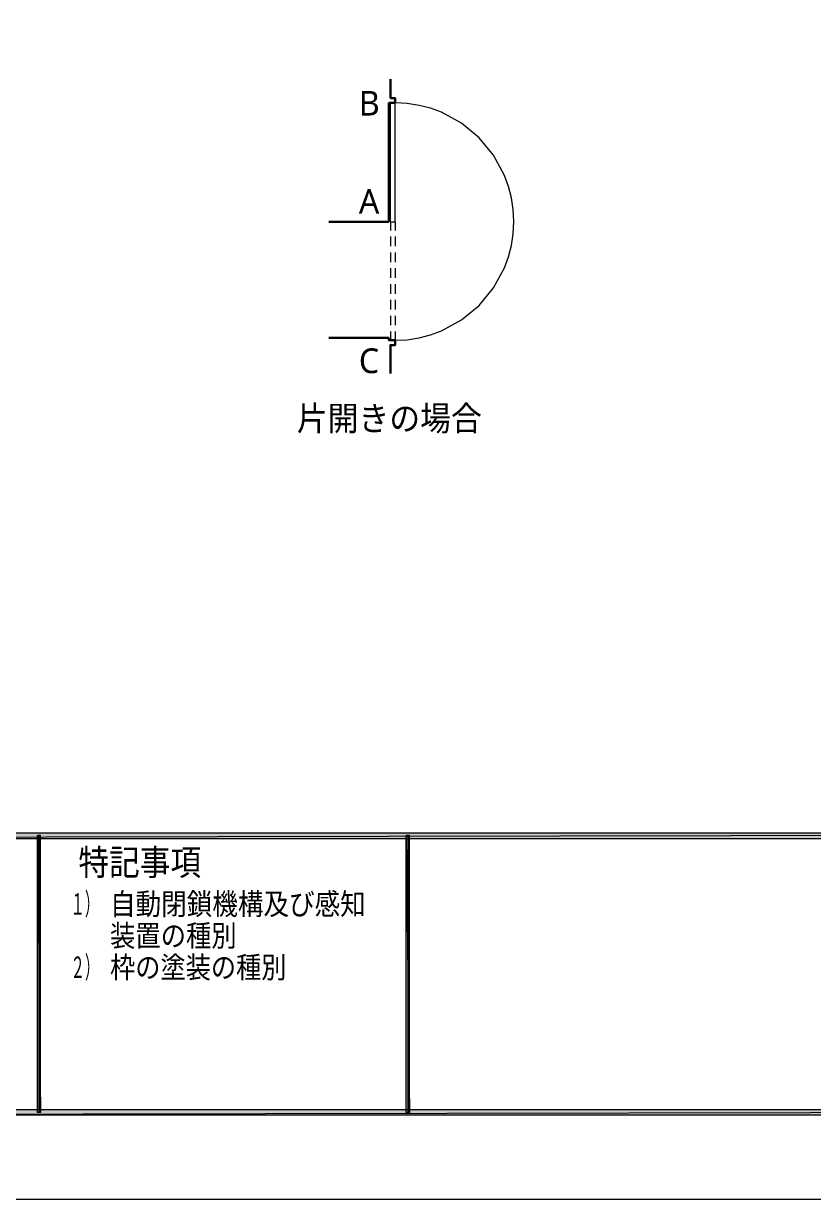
# Model space of a CAD drawing. Header units: millimetres. Extents: x 0 to 420, y 0 to 297.
# Drawn here: x 110.3 to 210.2, y 0 to 148.6 of the extents above; entities that cross this region are included whole.
import ezdxf
from ezdxf.enums import TextEntityAlignment as Align

# ---------------------------------------------------------------- set-up
doc = ezdxf.new("R2010")
doc.units = ezdxf.units.MM
doc.styles.add('kst32b', font='NotoSansJP-Variable.ttf')

msp = doc.modelspace()

# ---------------------------------------------------------------- hatches: boundary and pattern name
h = msp.add_hatch(color=7)
h.paths.add_polyline_path([(393.83, 11.35), (394.53, 10.65), (393.83, 45.64), (393.83, 11.35)])
h.paths.add_polyline_path([(394.53, 10.65), (393.83, 45.64), (394.53, 46.33), (394.53, 10.65)])
h.paths.add_polyline_path([(393.83, 45.64), (394.53, 46.33), (26.52, 45.64), (393.83, 45.64)])
h.paths.add_polyline_path([(394.53, 46.33), (26.52, 45.64), (25.82, 46.33), (394.53, 46.33)])
h.paths.add_polyline_path([(26.52, 45.64), (25.82, 46.33), (26.52, 11.35), (26.52, 45.64)])
h.paths.add_polyline_path([(25.82, 46.33), (26.52, 11.35), (25.82, 10.65), (25.82, 46.33)])
h.paths.add_polyline_path([(26.52, 11.35), (25.82, 10.65), (393.83, 11.35), (26.52, 11.35)])
h.paths.add_polyline_path([(25.82, 10.65), (393.83, 11.35), (394.53, 10.65), (25.82, 10.65)])
h = msp.add_hatch(color=7)
h.paths.add_polyline_path([(112.44, 46), (112.04, 46), (112.44, 10.99), (112.44, 46)])
h.paths.add_polyline_path([(112.04, 46), (112.44, 10.99), (112.04, 10.99), (112.04, 46)])
h = msp.add_hatch(color=7)
h.paths.add_polyline_path([(159.07, 46), (158.67, 46), (159.07, 10.99), (159.07, 46)])
h.paths.add_polyline_path([(158.67, 46), (159.07, 10.99), (158.67, 10.99), (158.67, 46)])

# ---------------------------------------------------------------- linework, layer by layer
at = {"lineweight": 13}
msp.add_lwpolyline([(0.19, 0), (0.19, 296.97), (420.16, 296.97), (420.16, 0)], close=True, dxfattribs=at)
at = {"lineweight": 30}
for points in [[(156.68, 139.17), (156.68, 141.58)], [(156.49, 138.58), (157.29, 138.58)], [(156.49, 123.57), (156.49, 138.58)], [(156.68, 139.17), (157.29, 139.17), (157.29, 138.58)], [(148.89, 123.57), (156.49, 123.57)], [(148.89, 108.88), (156.49, 108.88)], [(157.29, 108.58), (156.49, 108.58), (156.49, 108.88)], [(156.68, 104.37), (156.68, 107.97), (157.29, 107.97), (157.29, 108.58)]]:
    msp.add_lwpolyline(points, dxfattribs=at)
at = {"lineweight": 13}
for points in [[(156.68, 123.57), (156.68, 138.58)], [(157.28, 108.58), (158.81, 108.66), (160.3, 108.89), (161.74, 109.26), (163.12, 109.76), (165.66, 111.15), (167.88, 112.98), (169.71, 115.2), (171.1, 117.74), (171.6, 119.12), (171.97, 120.56), (172.2, 122.05), (172.28, 123.58), (172.2, 125.11), (171.97, 126.6), (171.6, 128.04), (171.1, 129.42), (169.71, 131.97), (167.88, 134.19), (165.66, 136.02), (163.12, 137.4), (161.74, 137.9), (160.3, 138.27), (158.81, 138.5), (157.28, 138.58)], [(157.29, 123.57), (157.29, 138.58)], [(156.68, 123.57), (157.29, 123.57)], [(156.68, 123.57), (156.68, 122.47)], [(157.29, 123.57), (157.29, 122.47)], [(156.68, 121.69), (156.68, 120.48)], [(157.29, 121.69), (157.29, 120.48)], [(156.68, 119.68), (156.68, 118.47)], [(157.29, 119.68), (157.29, 118.47)], [(156.68, 117.69), (156.68, 116.48)], [(157.29, 117.69), (157.29, 116.48)], [(156.68, 115.68), (156.68, 114.47)], [(157.29, 115.68), (157.29, 114.47)], [(156.68, 113.69), (156.68, 112.48)], [(157.29, 113.69), (157.29, 112.48)], [(156.68, 111.68), (156.68, 110.49)], [(157.29, 111.68), (157.29, 110.49)], [(156.68, 109.69), (156.68, 108.58)], [(157.29, 109.69), (157.29, 108.58)], [(112.23, 46), (112.23, 10.99)], [(158.86, 46), (158.86, 10.99)]]:
    msp.add_lwpolyline(points, dxfattribs=at)
at = {"lineweight": 0}
for points in [[(394.53, 46.33), (26.52, 45.64), (25.82, 46.33)], [(393.83, 45.64), (394.53, 46.33), (26.52, 45.64)], [(112.44, 46), (112.04, 46), (112.44, 10.99)], [(112.04, 46), (112.44, 10.99), (112.04, 10.99)], [(159.07, 46), (158.67, 46), (159.07, 10.99)], [(158.67, 46), (159.07, 10.99), (158.67, 10.99)], [(26.52, 11.35), (25.82, 10.65), (393.83, 11.35)], [(25.82, 10.65), (393.83, 11.35), (394.53, 10.65)]]:
    msp.add_lwpolyline(points, close=True, dxfattribs=at)

# ---------------------------------------------------------------- texts
at = {"style": 'kst32b'}
for s, p in [('B', (152.68, 136.99)), ('A', (152.68, 124.59)), ('C', (152.68, 104.44))]:
    msp.add_text(s, height=3.12, dxfattribs=at).set_placement(p)
for s, height, p, p2 in [('片開きの場合', 3.119, (144.84, 97.16), (168.23, 97.16)), ('特記事項', 3.273, (117.22, 40.98), (132.74, 40.98)), ('１）', 2.728, (116.23, 35.98), (119.85, 35.98)), ('１）', 2.728, (116.23, 35.98), (119.85, 35.98)), ('自動閉鎖機構及び感知', 2.728, (121.22, 35.98), (153.56, 35.98)), ('装置の種別', 2.728, (121.22, 31.98), (137.23, 31.98)), ('２）', 2.728, (116.23, 27.98), (119.85, 27.98)), ('枠の塗装の種別', 2.728, (121.22, 27.98), (143.53, 27.98))]:
    msp.add_text(s, height=height, dxfattribs=at).set_placement(p, p2, align=Align.FIT)

doc.saveas('drawing.dxf')
